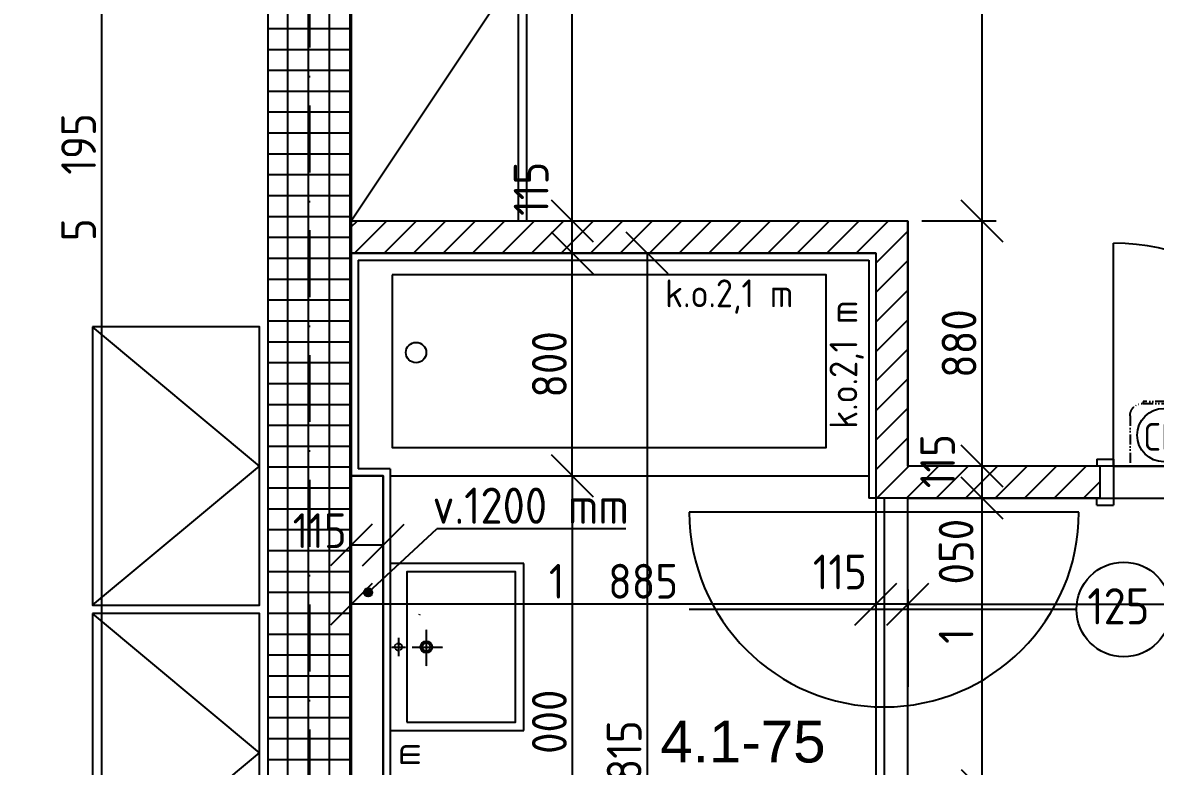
# Model space of a CAD drawing. Extents: x 4511820 to 5180432, y -1526536 to -944957.
# Drawn here: x 4999630 to 5003701, y -1073832 to -1071161 of the extents above; entities that cross this region are included whole.
import ezdxf

# ---------------------------------------------------------------- set-up
doc = ezdxf.new("R2010")
doc.units = 0
doc.header["$MEASUREMENT"] = 0
for name, pattern in [('ACAD_ISO12W100', [22, 12, -3, 0.5, -3, 0.5, -3]), ('BODKOCIARKOVANA_3', [5.6, 3, -1.3, 0, -1.3]), ('DASHED', [0.75, 0.5, -0.25])]:
    doc.linetypes.add(name, pattern=pattern)
doc.layers.get('0').update_dxf_attribs({"linetype": 'CONTINUOUS'})
doc.layers.get('Defpoints').update_dxf_attribs({"color": 61, "linetype": 'CONTINUOUS'})
for name, color, linetype in [('DVERE', 45, 'CONTINUOUS'), ('KÓTY', 4, 'CONTINUOUS'), ('MÚRY', 1, 'CONTINUOUS'), ('OKNÁ', 143, 'CONTINUOUS'), ('osi', 253, 'CONTINUOUS'), ('Plochy', 41, 'CONTINUOUS'), ('POPIS', 7, 'CONTINUOUS'), ('TENKÁ', 7, 'CONTINUOUS'), ('ZARIADENIE', 47, 'CONTINUOUS'), ('ZARIADOVACIE', 144, 'CONTINUOUS'), ('ZZ-chladenie', 133, 'CONTINUOUS'), ('ŠRAFY', 82, 'CONTINUOUS')]:
    doc.layers.add(name, color=color, linetype=linetype)
doc.styles.add('ARIAL', font='arial.ttf')
doc.styles.add('STYLE1', font='isocp.shx')
doc.dimstyles.new('STANDARD-50', dxfattribs={"dimtxt": 125, "dimasz": 150, "dimexe": 10, "dimexo": 200, "dimgap": 20, "dimtad": 1, "dimdsep": 46, "dimlunit": 6, "dimtxsty": 'STYLE1', "dimblk1": 'OBLIQUE', "dimblk2": 'OBLIQUE', "dimsah": 1, "dimcen": 2.5, "dimse1": 1, "dimse2": 1, "dimadec": 0, "dimazin": 0, "dimtfac": 1, "dimtmove": 1, "dimatfit": 3, "dimldrblk": 'OBLIQUE', "dimfxl": 1, "dimtolj": 1, "dimtzin": 0, "dimarcsym": 0})

# ---------------------------------------------------------------- blocks, each defined once
blk = doc.blocks.new('SKRINA')
at = {"layer": 'ZARIADENIE'}
for p, q in [((4449069, -1324645.2), (4448469, -1324145.2)), ((4448469, -1325145.2), (4449069, -1324645.2))]:
    blk.add_line(p, q, dxfattribs=at)
blk.add_lwpolyline([(4448469, -1324145.2), (4448469, -1325145.2), (4449069, -1325145.2), (4449069, -1324145.2)], close=True, dxfattribs=at)
blk = doc.blocks.new('_OBLIQUE')
at = {"color": 0, "linetype": 'ByBlock'}
blk.add_line((-0.5, -0.5), (0.5, 0.5), dxfattribs=at)
blk = doc.blocks.new('*D20712')
at = {"layer": 'Defpoints', "color": 0}
for p in [(5002811, -1072868.2), (5007151, -1072868.2), (5007151, -1073249.5)]:
    blk.add_point(p, dxfattribs=at)
at = {"layer": 'KÓTY', "color": 0, "lineweight": -2}
blk.add_line((5002811, -1073249.5), (5007151, -1073249.5), dxfattribs=at)
at = {"layer": 'KÓTY', "color": 0, "linetype": 'ByBlock', "lineweight": -2, "xscale": 150, "yscale": 150, "zscale": 150, "rotation": 180}
blk.add_blockref('_OBLIQUE', (5002811, -1073249.5), dxfattribs=at)
at = {"layer": 'KÓTY', "color": 0, "linetype": 'ByBlock', "lineweight": -2, "xscale": 150, "yscale": 150, "zscale": 150}
blk.add_blockref('_OBLIQUE', (5007151, -1073249.5), dxfattribs=at)
at = {"layer": 'KÓTY', "color": 0, "insert": (5004981, -1073167), "char_height": 125, "attachment_point": 5, "style": 'STYLE1'}
blk.add_mtext('\\A1;4ﾠ340', dxfattribs=at)
blk = doc.blocks.new('*D20716')
at = {"layer": 'Defpoints', "color": 0}
for p in [(5002696, -1072868.2), (5002811, -1072868.2), (5002696, -1073249.5)]:
    blk.add_point(p, dxfattribs=at)
at = {"layer": 'KÓTY', "color": 0, "lineweight": -2}
blk.add_line((5002811, -1073249.5), (5002696, -1073249.5), dxfattribs=at)
at = {"layer": 'KÓTY', "color": 0, "linetype": 'ByBlock', "lineweight": -2, "xscale": 150, "yscale": 150, "zscale": 150, "rotation": 180}
blk.add_blockref('_OBLIQUE', (5002696, -1073249.5), dxfattribs=at)
at = {"layer": 'KÓTY', "color": 0, "linetype": 'ByBlock', "lineweight": -2, "xscale": 150, "yscale": 150, "zscale": 150}
blk.add_blockref('_OBLIQUE', (5002811, -1073249.5), dxfattribs=at)
at = {"layer": 'KÓTY', "color": 0, "insert": (5002567, -1073133.5), "char_height": 125, "attachment_point": 5, "style": 'STYLE1'}
blk.add_mtext('\\A1;115', dxfattribs=at)
blk = doc.blocks.new('*D20717')
at = {"layer": 'Defpoints', "color": 0}
for p in [(5000811, -1072868.2), (5002696, -1072868.2), (5000811, -1073249.5)]:
    blk.add_point(p, dxfattribs=at)
at = {"layer": 'KÓTY', "color": 0, "lineweight": -2}
blk.add_line((5002696, -1073249.5), (5000811, -1073249.5), dxfattribs=at)
at = {"layer": 'KÓTY', "color": 0, "linetype": 'ByBlock', "lineweight": -2, "xscale": 150, "yscale": 150, "zscale": 150, "rotation": 180}
blk.add_blockref('_OBLIQUE', (5000811, -1073249.5), dxfattribs=at)
at = {"layer": 'KÓTY', "color": 0, "linetype": 'ByBlock', "lineweight": -2, "xscale": 150, "yscale": 150, "zscale": 150}
blk.add_blockref('_OBLIQUE', (5002696, -1073249.5), dxfattribs=at)
at = {"layer": 'KÓTY', "color": 0, "insert": (5001753.5, -1073167), "char_height": 125, "attachment_point": 5, "style": 'STYLE1'}
blk.add_mtext('\\A1;1ﾠ885', dxfattribs=at)
blk = doc.blocks.new('*D20721')
at = {"layer": 'Defpoints', "color": 0}
for p in [(5002811, -1072868.2), (5003078, -1072868.2), (5002811, -1073918.2)]:
    blk.add_point(p, dxfattribs=at)
at = {"layer": 'KÓTY', "color": 0, "lineweight": -2}
blk.add_line((5003078, -1073918.2), (5003078, -1072868.2), dxfattribs=at)
at = {"layer": 'KÓTY', "color": 0, "linetype": 'ByBlock', "lineweight": -2, "xscale": 150, "yscale": 150, "zscale": 150}
for p, rotation in [((5003078, -1072868.2), 90), ((5003078, -1073918.2), 270)]:
    blk.add_blockref('_OBLIQUE', p, dxfattribs=dict(at, rotation=rotation))
at = {"layer": 'KÓTY', "color": 0, "insert": (5002985, -1073167), "char_height": 125, "attachment_point": 5, "rotation": 90, "style": 'STYLE1'}
blk.add_mtext('\\A1;1ﾠ050', dxfattribs=at)
blk = doc.blocks.new('*D20722')
at = {"layer": 'Defpoints', "color": 0}
for p in [(5002811, -1072753.2), (5003078, -1072753.2), (5002811, -1072868.2)]:
    blk.add_point(p, dxfattribs=at)
at = {"layer": 'KÓTY', "color": 0, "lineweight": -2}
blk.add_line((5003078, -1072868.2), (5003078, -1072753.2), dxfattribs=at)
at = {"layer": 'KÓTY', "color": 0, "linetype": 'ByBlock', "lineweight": -2, "xscale": 150, "yscale": 150, "zscale": 150}
for p, rotation in [((5003078, -1072753.2), 90), ((5003078, -1072868.2), 270)]:
    blk.add_blockref('_OBLIQUE', p, dxfattribs=dict(at, rotation=rotation))
at = {"layer": 'KÓTY', "color": 0, "insert": (5002918.5, -1072735.5), "char_height": 125, "attachment_point": 5, "rotation": 90, "style": 'STYLE1'}
blk.add_mtext('\\A1;115', dxfattribs=at)
blk = doc.blocks.new('*D20723')
at = {"layer": 'Defpoints', "color": 0}
for p in [(5002811, -1071873.2), (5003078, -1071873.2), (5002811, -1072753.2)]:
    blk.add_point(p, dxfattribs=at)
at = {"layer": 'KÓTY', "color": 0, "lineweight": -2}
blk.add_line((5003078, -1072753.2), (5003078, -1071873.2), dxfattribs=at)
at = {"layer": 'KÓTY', "color": 0, "linetype": 'ByBlock', "lineweight": -2, "xscale": 150, "yscale": 150, "zscale": 150}
for p, rotation in [((5003078, -1071873.2), 90), ((5003078, -1072753.2), 270)]:
    blk.add_blockref('_OBLIQUE', p, dxfattribs=dict(at, rotation=rotation))
at = {"layer": 'KÓTY', "color": 0, "insert": (5002995.5, -1072313.2), "char_height": 125, "attachment_point": 5, "rotation": 90, "style": 'STYLE1'}
blk.add_mtext('\\A1;880', dxfattribs=at)
blk = doc.blocks.new('*D20724')
at = {"layer": 'Defpoints', "color": 0}
for p in [(5003071, -1069118.2), (5003078, -1069118.2), (5002811, -1071873.2)]:
    blk.add_point(p, dxfattribs=at)
at = {"layer": 'KÓTY', "color": 0, "lineweight": -2}
blk.add_line((5003078, -1071873.2), (5003078, -1069118.2), dxfattribs=at)
at = {"layer": 'KÓTY', "color": 0, "linetype": 'ByBlock', "lineweight": -2, "xscale": 150, "yscale": 150, "zscale": 150}
for p, rotation in [((5003078, -1069118.2), 90), ((5003078, -1071873.2), 270)]:
    blk.add_blockref('_OBLIQUE', p, dxfattribs=dict(at, rotation=rotation))
at = {"layer": 'KÓTY', "color": 0, "insert": (5002986.5, -1070383.5), "char_height": 125, "attachment_point": 5, "rotation": 90, "style": 'STYLE1'}
blk.add_mtext('\\A1;2ﾠ755', dxfattribs=at)
blk = doc.blocks.new('*D20731')
at = {"layer": 'Defpoints', "color": 0}
for p in [(5002811, -1070841), (5000811, -1071873.2), (5002811, -1071873.2)]:
    blk.add_point(p, dxfattribs=at)
at = {"layer": 'KÓTY', "color": 0, "lineweight": -2}
blk.add_line((5000811, -1070841), (5002811, -1070841), dxfattribs=at)
at = {"layer": 'KÓTY', "color": 0, "linetype": 'ByBlock', "lineweight": -2, "xscale": 150, "yscale": 150, "zscale": 150, "rotation": 180}
blk.add_blockref('_OBLIQUE', (5000811, -1070841), dxfattribs=at)
at = {"layer": 'KÓTY', "color": 0, "linetype": 'ByBlock', "lineweight": -2, "xscale": 150, "yscale": 150, "zscale": 150}
blk.add_blockref('_OBLIQUE', (5002811, -1070841), dxfattribs=at)
at = {"layer": 'KÓTY', "color": 0, "insert": (5001811, -1070758.5), "char_height": 125, "attachment_point": 5, "style": 'STYLE1'}
blk.add_mtext('\\A1;2ﾠ000', dxfattribs=at)
blk = doc.blocks.new('*D20732')
at = {"layer": 'Defpoints', "color": 0}
for p in [(5007151, -1070841), (5002811, -1071873.2), (5007151, -1071859)]:
    blk.add_point(p, dxfattribs=at)
at = {"layer": 'KÓTY', "color": 0, "lineweight": -2}
blk.add_line((5002811, -1070841), (5007151, -1070841), dxfattribs=at)
at = {"layer": 'KÓTY', "color": 0, "linetype": 'ByBlock', "lineweight": -2, "xscale": 150, "yscale": 150, "zscale": 150, "rotation": 180}
blk.add_blockref('_OBLIQUE', (5002811, -1070841), dxfattribs=at)
at = {"layer": 'KÓTY', "color": 0, "linetype": 'ByBlock', "lineweight": -2, "xscale": 150, "yscale": 150, "zscale": 150}
blk.add_blockref('_OBLIQUE', (5007151, -1070841), dxfattribs=at)
at = {"layer": 'KÓTY', "color": 0, "insert": (5004981, -1070758.5), "char_height": 125, "attachment_point": 5, "style": 'STYLE1'}
blk.add_mtext('\\A1;4ﾠ340', dxfattribs=at)
blk = doc.blocks.new('*D20735')
at = {"layer": 'Defpoints', "color": 0}
for p in [(5001605.5, -1071873.2), (5001605.5, -1071873.2), (5001605.5, -1071988.2)]:
    blk.add_point(p, dxfattribs=at)
at = {"layer": 'KÓTY', "color": 0, "lineweight": -2}
blk.add_line((5001605.5, -1071988.2), (5001605.5, -1071873.2), dxfattribs=at)
at = {"layer": 'KÓTY', "color": 0, "linetype": 'ByBlock', "lineweight": -2, "xscale": 150, "yscale": 150, "zscale": 150}
for p, rotation in [((5001605.5, -1071873.2), 90), ((5001605.5, -1071988.2), 270)]:
    blk.add_blockref('_OBLIQUE', p, dxfattribs=dict(at, rotation=rotation))
at = {"layer": 'KÓTY', "color": 0, "insert": (5001457.5, -1071757.5), "char_height": 125, "attachment_point": 5, "rotation": 90, "style": 'STYLE1'}
blk.add_mtext('\\A1;115', dxfattribs=at)
blk = doc.blocks.new('*D20736')
at = {"layer": 'Defpoints', "color": 0}
for p in [(5000811, -1069118.2), (5001605.5, -1069118.2), (5000811, -1071873.2)]:
    blk.add_point(p, dxfattribs=at)
at = {"layer": 'KÓTY', "color": 0, "lineweight": -2}
blk.add_line((5001605.5, -1071873.2), (5001605.5, -1069118.2), dxfattribs=at)
at = {"layer": 'KÓTY', "color": 0, "linetype": 'ByBlock', "lineweight": -2, "xscale": 150, "yscale": 150, "zscale": 150}
for p, rotation in [((5001605.5, -1069118.2), 90), ((5001605.5, -1071873.2), 270)]:
    blk.add_blockref('_OBLIQUE', p, dxfattribs=dict(at, rotation=rotation))
at = {"layer": 'KÓTY', "color": 0, "insert": (5001523, -1070495.7), "char_height": 125, "attachment_point": 5, "rotation": 90, "style": 'STYLE1'}
blk.add_mtext('\\A1;2ﾠ755', dxfattribs=at)
blk = doc.blocks.new('*D20737')
at = {"layer": 'Defpoints', "color": 0}
for p in [(5002696, -1071988.2), (5001874.5, -1075803.2), (5002696, -1075803.2)]:
    blk.add_point(p, dxfattribs=at)
at = {"layer": 'KÓTY', "color": 0, "lineweight": -2}
blk.add_line((5001874.5, -1071988.2), (5001874.5, -1075803.2), dxfattribs=at)
at = {"layer": 'KÓTY', "color": 0, "linetype": 'ByBlock', "lineweight": -2, "xscale": 150, "yscale": 150, "zscale": 150}
for p, rotation in [((5001874.5, -1071988.2), 90), ((5001874.5, -1075803.2), 270)]:
    blk.add_blockref('_OBLIQUE', p, dxfattribs=dict(at, rotation=rotation))
at = {"layer": 'KÓTY', "color": 0, "insert": (5001792, -1073895.7), "char_height": 125, "attachment_point": 5, "rotation": 90, "style": 'STYLE1'}
blk.add_mtext('\\A1;3ﾠ815', dxfattribs=at)
blk = doc.blocks.new('*D20742')
at = {"layer": 'Defpoints', "color": 0}
for p in [(5000811, -1073036.7), (5000811, -1073340.4), (5000926, -1073340.4)]:
    blk.add_point(p, dxfattribs=at)
at = {"layer": 'KÓTY', "color": 0, "lineweight": -2}
blk.add_line((5000926, -1073036.7), (5000811, -1073036.7), dxfattribs=at)
at = {"layer": 'KÓTY', "color": 0, "linetype": 'ByBlock', "lineweight": -2, "xscale": 150, "yscale": 150, "zscale": 150, "rotation": 180}
blk.add_blockref('_OBLIQUE', (5000811, -1073036.7), dxfattribs=at)
at = {"layer": 'KÓTY', "color": 0, "linetype": 'ByBlock', "lineweight": -2, "xscale": 150, "yscale": 150, "zscale": 150}
blk.add_blockref('_OBLIQUE', (5000926, -1073036.7), dxfattribs=at)
at = {"layer": 'KÓTY', "color": 0, "insert": (5000697.5, -1072985.2), "char_height": 125, "attachment_point": 5, "style": 'STYLE1'}
blk.add_mtext('\\A1;115', dxfattribs=at)
blk = doc.blocks.new('*D20743')
at = {"layer": 'Defpoints', "color": 0}
for p in [(5000811, -1072788.2), (5000811, -1074788.2), (5001605.5, -1074788.2)]:
    blk.add_point(p, dxfattribs=at)
at = {"layer": 'KÓTY', "color": 0, "lineweight": -2}
blk.add_line((5001605.5, -1072788.2), (5001605.5, -1074788.2), dxfattribs=at)
at = {"layer": 'KÓTY', "color": 0, "linetype": 'ByBlock', "lineweight": -2, "xscale": 150, "yscale": 150, "zscale": 150}
for p, rotation in [((5001605.5, -1072788.2), 90), ((5001605.5, -1074788.2), 270)]:
    blk.add_blockref('_OBLIQUE', p, dxfattribs=dict(at, rotation=rotation))
at = {"layer": 'KÓTY', "color": 0, "insert": (5001523, -1073788.2), "char_height": 125, "attachment_point": 5, "rotation": 90, "style": 'STYLE1'}
blk.add_mtext('\\A1;2ﾠ000', dxfattribs=at)
blk = doc.blocks.new('*D20744')
at = {"layer": 'Defpoints', "color": 0}
for p in [(5000811, -1071988.2), (5001605.5, -1071988.2), (5000811, -1072788.2)]:
    blk.add_point(p, dxfattribs=at)
at = {"layer": 'KÓTY', "color": 0, "lineweight": -2}
blk.add_line((5001605.5, -1072788.2), (5001605.5, -1071988.2), dxfattribs=at)
at = {"layer": 'KÓTY', "color": 0, "linetype": 'ByBlock', "lineweight": -2, "xscale": 150, "yscale": 150, "zscale": 150}
for p, rotation in [((5001605.5, -1071988.2), 90), ((5001605.5, -1072788.2), 270)]:
    blk.add_blockref('_OBLIQUE', p, dxfattribs=dict(at, rotation=rotation))
at = {"layer": 'KÓTY', "color": 0, "insert": (5001523, -1072388.2), "char_height": 125, "attachment_point": 5, "rotation": 90, "style": 'STYLE1'}
blk.add_mtext('\\A1;800', dxfattribs=at)
blk = doc.blocks.new('*D20767')
at = {"layer": 'Defpoints', "color": 0}
for p in [(5000511, -1069118.2), (4999913.5, -1074313.2), (5000511, -1074313.2)]:
    blk.add_point(p, dxfattribs=at)
at = {"layer": 'KÓTY', "color": 0, "lineweight": -2}
blk.add_line((4999913.5, -1069118.2), (4999913.5, -1074313.2), dxfattribs=at)
at = {"layer": 'KÓTY', "color": 0, "linetype": 'ByBlock', "lineweight": -2, "xscale": 150, "yscale": 150, "zscale": 150}
for p, rotation in [((4999913.5, -1069118.2), 90), ((4999913.5, -1074313.2), 270)]:
    blk.add_blockref('_OBLIQUE', p, dxfattribs=dict(at, rotation=rotation))
at = {"layer": 'KÓTY', "color": 0, "insert": (4999831, -1071715.7), "char_height": 125, "attachment_point": 5, "rotation": 90, "style": 'STYLE1'}
blk.add_mtext('\\A1;5ﾠ195', dxfattribs=at)
blk = doc.blocks.new('chlad2')
at = {"layer": 'ZZ-chladenie', "linetype": 'ACAD_ISO12W100', "ltscale": 3}
for p, q in [((5102412.5, -1105747.3), (5102592.5, -1105747.3)), ((5102412.5, -1106448.4), (5102592.5, -1106448.4))]:
    blk.add_line(p, q, dxfattribs=at)
blk.add_lwpolyline([(5102367.5, -1106402), (5102360.8, -1106402), (5102360.8, -1105794.8), (5102367.5, -1105794.8)], close=True, dxfattribs=at)
for centre, start, end in [((5102412.5, -1105792.3), 90, 180), ((5102412.5, -1106403.4), 180, 270)]:
    blk.add_arc(centre, 45, start, end, dxfattribs=at)

msp = doc.modelspace()

# ---------------------------------------------------------------- hatches: boundary and pattern name
at = {"layer": 'KÓTY'}
h = msp.add_hatch(color=256, dxfattribs=at)
h.dxf.hatch_style = 1
h.paths.add_polyline_path([(5000871.5, -1073222.035, -0.65381715), (5000860.478, -1073196.861, -1.52947961)])
at = {"layer": 'ŠRAFY', "ltscale": 0.25}
h = msp.add_hatch(dxfattribs=at)
h.set_pattern_fill('ANSI37', color=256, scale=600, angle=45)
h.set_pattern_definition([(90, (-3429042.49, 739093.5), (-75, 1e-14), []), (180, (-3429042.49, 739093.5), (-1e-14, -75), [])])
h.paths.add_polyline_path([(5000511, -1074313.172), (5000511, -1074428.172), (5000511, -1080868.172), (5000811, -1080868.172), (5000811, -1075918.172), (5000811, -1075803.172), (5000811, -1074903.172), (5000811, -1074788.172), (5000811, -1071988.172), (5000811, -1071873.172), (5000811, -1069118.172), (5000511, -1069118.172)])
h.paths.add_polyline_path([(5000578.75, -1072860.191), (5000816.25, -1072860.191), (5000816.25, -1073110.191), (5000578.75, -1073110.191)], flags=9)
h.paths.add_polyline_path([(5000517.201, -1079922.98), (5000804.799, -1079922.98), (5000804.799, -1080172.98), (5000517.201, -1080172.98)], flags=24)
h.paths.add_polyline_path([(5000517.201, -1070255.48), (5000804.799, -1070255.48), (5000804.799, -1070505.48), (5000517.201, -1070505.48)], flags=24)
h = msp.add_hatch(dxfattribs=at)
h.set_pattern_fill('ANSI31', color=256, scale=600, style=0)
h.set_pattern_definition([(45, (515270.5, 400718.02), (-53.0330086, 53.0330086), [])])
h.paths.add_polyline_path([(5002696, -1071988.172), (5002696, -1072868.172), (5002726, -1072868.172), (5002811, -1072868.172), (5003491, -1072868.172), (5003501, -1072868.172), (5003501, -1072753.172), (5003491, -1072753.172), (5002811, -1072753.172), (5002811, -1071873.172), (5000811, -1071873.172), (5000811, -1071988.172)])
h.paths.add_polyline_path([(5002793.5, -1072854.25), (5002793.5, -1072616.75), (5003043.5, -1072616.75), (5003043.5, -1072854.25)], flags=24)

# ---------------------------------------------------------------- linework, layer by layer
at = {"layer": 'DVERE', "ltscale": 0.25}
for p, q in [((5003551, -1072753.172), (5003551, -1071953.172)), ((5003491, -1072728.172), (5003551, -1072728.172)), ((5003491, -1072728.172), (5003491, -1072753.172)), ((5003551, -1072728.172), (5003551, -1072893.172)), ((5003551, -1072753.172), (5004351, -1072753.172)), ((5003491, -1072893.172), (5003491, -1072868.172)), ((5003551, -1072868.172), (5004351, -1072868.172)), ((5003491, -1072893.172), (5003551, -1072893.172))]:
    msp.add_line(p, q, dxfattribs=at)
msp.add_arc((5003551, -1072753.172), 800, 0, 90, dxfattribs=at)
at = {"layer": 'KÓTY'}
for p, q in [((5003128.5, -1071873.172), (5002861.5, -1071873.172)), ((5000871.5, -1073207.035), (5001118.5, -1072979.035)), ((5001798, -1072979.035), (5001118.5, -1072979.035))]:
    msp.add_line(p, q, dxfattribs=at)
at = {"layer": 'KÓTY', "ltscale": 0.25}
for p, q in [((5002696, -1073196.097), (5002696, -1073546.097)), ((5002811, -1073196.097), (5002811, -1073546.097))]:
    msp.add_line(p, q, dxfattribs=at)
at = {"layer": 'KÓTY'}
msp.add_circle((5000871.5, -1073207.035), 15, dxfattribs=at)
at = {"layer": 'MÚRY'}
for p, q in [((5000511, -1069118.172), (5000511, -1074313.172)), ((5000811, -1069118.172), (5000811, -1071873.172)), ((5002811, -1071873.172), (5002811, -1072753.172)), ((5000811, -1071988.172), (5000811, -1074788.172)), ((5002696, -1071988.172), (5002696, -1072868.172)), ((5003501, -1072753.172), (5002811, -1072753.172)), ((5003501, -1072868.172), (5002696, -1072868.172))]:
    msp.add_line(p, q, dxfattribs=at)
at = {"layer": 'MÚRY', "ltscale": 0.25}
for p, q in [((5002811, -1071873.172), (5000811, -1071873.172)), ((5002696, -1071988.172), (5000811, -1071988.172)), ((5003501, -1072753.172), (5003501, -1072868.172))]:
    msp.add_line(p, q, dxfattribs=at)
at = {"layer": 'OKNÁ', "ltscale": 0.25}
for p, q in [((5002726, -1072868.172), (5002726, -1073918.172)), ((5003426, -1072918.172), (5002026, -1072918.172)), ((5003417.5, -1073268.172), (5002026, -1073268.172))]:
    msp.add_line(p, q, dxfattribs=at)
msp.add_circle((5003587.5, -1073268.172), 170, dxfattribs=at)
msp.add_arc((5002726, -1072918.172), 700, 180, 0, dxfattribs=at)
at = {"layer": 'osi', "linetype": 'BODKOCIARKOVANA_3', "ltscale": 80}
msp.add_line((5000661, -1047260.98), (5000661, -1084778.172), dxfattribs=at)
at = {"layer": 'Plochy'}
for points in [[(4997556, -1069118.172), (5000511, -1069118.172), (5000511, -1074313.172), (4997401, -1074313.172), (4997401, -1073233.172), (4997556, -1073233.172)], [(5000811, -1069118.172), (5007151, -1069118.172), (5007151, -1072753.172), (5002811, -1072753.172), (5002811, -1071873.172), (5000811, -1071873.172)], [(5001326, -1075803.172), (5001326, -1074788.172), (5000926, -1074788.172), (5000926, -1072788.172), (5000811, -1072788.172), (5000811, -1071988.172), (5002696, -1071988.172), (5002696, -1075803.172)], [(5002811, -1074618.172), (5002811, -1072868.172), (5014041, -1072868.172), (5014041, -1074618.172)]]:
    msp.add_lwpolyline(points, close=True, dxfattribs=at)
at = {"layer": 'TENKÁ'}
for p, q in [((5000811, -1071873.172), (5000811, -1071988.172)), ((5000811, -1072788.172), (5000926, -1072788.172)), ((5000926, -1072788.172), (5000926, -1074788.172)), ((5000951, -1072788.172), (5002671, -1072788.172)), ((5002696, -1072868.172), (5002671, -1072868.172))]:
    msp.add_line(p, q, dxfattribs=at)
at = {"layer": 'TENKÁ', "ltscale": 0.25}
for p, q in [((5000836, -1072013.172), (5002671, -1072013.172)), ((5000836, -1072013.172), (5000836, -1072763.172)), ((5002671, -1072013.172), (5002671, -1072868.172)), ((5000951, -1072763.172), (5000836, -1072763.172)), ((5000951, -1072763.172), (5000951, -1074763.172))]:
    msp.add_line(p, q, dxfattribs=at)
at = {"layer": 'ZARIADENIE'}
for p, q in [((5001411, -1069118.172), (5001411, -1071873.172)), ((5001441, -1069118.172), (5001441, -1071873.172)), ((5001411, -1070973.172), (5000811, -1071873.172))]:
    msp.add_line(p, q, dxfattribs=at)
at = {"layer": 'ZARIADOVACIE', "ltscale": 0.25}
for p, q in [((5001431, -1073103.172), (5000951, -1073103.172)), ((5001431, -1073703.172), (5001431, -1073103.172)), ((5000951, -1073703.172), (5001431, -1073703.172))]:
    msp.add_line(p, q, dxfattribs=at)
at = {"layer": 'ZARIADOVACIE', "linetype": 'Continuous'}
msp.add_line((5001055.88, -1073285.355), (5001055.316, -1073288.172), dxfattribs=at)
at = {"layer": 'ZARIADOVACIE', "linetype": 'DASHED'}
for p, q in [((5001080.771, -1073340.183), (5001080.771, -1073471.637)), ((5000955.701, -1073403.172), (5001007.735, -1073403.172)), ((5000980.348, -1073370.308), (5000980.348, -1073436.035)), ((5001030.107, -1073403.172), (5001139.652, -1073403.172))]:
    msp.add_line(p, q, dxfattribs=at)
at = {"layer": 'ZARIADOVACIE', "ltscale": 0.25}
for points in [[(5000958.472, -1072066.245), (5000958.472, -1072686.245), (5002518.472, -1072686.245), (5002518.472, -1072066.245)], [(5001011, -1073673.172), (5001401, -1073673.172), (5001401, -1073133.172), (5001011, -1073133.172)], [(5001011, -1073673.172), (5001401, -1073673.172), (5001401, -1073133.172), (5001011, -1073133.172)]]:
    msp.add_lwpolyline(points, close=True, dxfattribs=at)
msp.add_circle((5001043.886, -1072345.608), 36.624, dxfattribs=at)
at = {"layer": 'ZARIADOVACIE', "linetype": 'DASHED'}
msp.add_circle((5000980.348, -1073402.858), 12.931, dxfattribs=at)
at = {"layer": 'ZARIADOVACIE', "linetype": 'Continuous'}
for centre, radius in [((5001081.038, -1073402.899), 20.877), ((5001080.771, -1073403.172), 14.781)]:
    msp.add_circle(centre, radius, dxfattribs=at)
at = {"layer": 'ZZ-chladenie'}
msp.add_circle((5003731.891, -1072642.053), 96, dxfattribs=at)

# ---------------------------------------------------------------- block references
at = {"layer": 'ZARIADENIE', "color": 2}
for p in [(551412, 251892.02), (551412, 250862.02)]:
    msp.add_blockref('SKRINA', p, dxfattribs=at)
at = {"layer": 'ZZ-chladenie', "xscale": -1, "rotation": 89.99999999999993}
msp.add_blockref('chlad2', (3897862.854, 4029839.328), dxfattribs=at)

# ---------------------------------------------------------------- texts
at = {"layer": 'DVERE', "ltscale": 0.25, "style": 'STYLE1'}
msp.add_text('125', height=130, dxfattribs=at).set_placement((5003456.47, -1073321.672))
at = {"layer": 'POPIS', "lineweight": 40, "ltscale": 0.25, "style": 'ARIAL'}
msp.add_text('4.1-75', height=150, dxfattribs=at).set_placement((5001921.769, -1073817.751))
at = {"layer": 'TENKÁ', "linetype": 'Continuous', "style": 'STYLE1'}
for s, height, p in [('k.o.2,1 m', 100, (5001939.089, -1072182.805)), ('v.1200 mm', 130, (5001102.755, -1072960.452))]:
    msp.add_text(s, height=height, dxfattribs=at).set_placement(p)
for s, p in [('k.o.2,1 m', (5002629.962, -1072619.201)), ('k.o.1,2 m', (5001058.253, -1074207.966))]:
    msp.add_text(s, height=100, rotation=90, dxfattribs=at).set_placement(p)
at = {"layer": 'ZZ-chladenie', "style": 'STYLE1'}
msp.add_text('CH', height=100, dxfattribs=at).set_placement((5003657.263, -1072698.252))

# ---------------------------------------------------------------- dimensions: what is measured, and where the dimension line sits
at = {"layer": 'KÓTY'}
for base, p1, p2, picture, middle in [((4999913.5, -1074313.172), (5000511, -1069118.172), (5000511, -1074313.172), '*D20767', (4999830.957, -1071715.672)), ((5001605.5, -1069118.172), (5000811, -1071873.172), (5000811, -1069118.172), '*D20736', (5001522.957, -1070495.672)), ((5003078, -1071873.172), (5002811, -1072753.172), (5002811, -1071873.172), '*D20723', (5002995.5, -1072313.172)), ((5001605.5, -1071988.172), (5000811, -1072788.172), (5000811, -1071988.172), '*D20744', (5001523, -1072388.172)), ((5001874.5, -1075803.172), (5002696, -1071988.172), (5002696, -1075803.172), '*D20737', (5001791.957, -1073895.672)), ((5001605.5, -1074788.172), (5000811, -1072788.172), (5000811, -1074788.172), '*D20743', (5001522.957, -1073788.172))]:
    dim = msp.add_linear_dim(base=base, p1=p1, p2=p2, angle=90, dimstyle='STANDARD-50', dxfattribs=at)
    dim.commit()
    dim.dimension.update_dxf_attribs({"geometry": picture, "text_midpoint": middle})
for base, p1, p2, picture, middle in [((5003078, -1069118.172), (5002811, -1071873.172), (5003071, -1069118.172), '*D20724', (5003069, -1070383.5)), ((5001605.5, -1071873.172), (5001605.5, -1071988.172), (5001605.5, -1071873.172), '*D20735', (5001540, -1071757.5)), ((5003078, -1072753.172), (5002811, -1072868.172), (5002811, -1072753.172), '*D20722', (5003001, -1072735.5)), ((5003078, -1072868.172), (5002811, -1073918.172), (5002811, -1072868.172), '*D20721', (5003067.5, -1073167))]:
    dim = msp.add_linear_dim(base=base, p1=p1, p2=p2, angle=90, dimstyle='STANDARD-50', dxfattribs=at)
    dim.commit()
    dim.dimension.update_dxf_attribs({"geometry": picture, "text_midpoint": middle, "dimtype": 160})
for base, p1, p2, picture, middle in [((5002811, -1070841), (5000811, -1071873.172), (5002811, -1071873.172), '*D20731', (5001811, -1070758.457)), ((5007151, -1070841), (5002811, -1071873.172), (5007151, -1071859), '*D20732', (5004981, -1070758.457)), ((5000811, -1073249.5), (5002696, -1072868.172), (5000811, -1072868.172), '*D20717', (5001753.5, -1073166.957)), ((5007151, -1073249.5), (5002811, -1072868.172), (5007151, -1072868.172), '*D20712', (5004981, -1073166.957))]:
    dim = msp.add_linear_dim(base=base, p1=p1, p2=p2, dimstyle='STANDARD-50', dxfattribs=at)
    dim.commit()
    dim.dimension.update_dxf_attribs({"geometry": picture, "text_midpoint": middle})
for base, p1, p2, picture, middle in [((5002696, -1073249.5), (5002811, -1072868.172), (5002696, -1072868.172), '*D20716', (5002567, -1073216)), ((5000811, -1073036.691), (5000926, -1073340.363), (5000811, -1073340.363), '*D20742', (5000697.5, -1073067.691))]:
    dim = msp.add_linear_dim(base=base, p1=p1, p2=p2, dimstyle='STANDARD-50', dxfattribs=at)
    dim.commit()
    dim.dimension.update_dxf_attribs({"geometry": picture, "text_midpoint": middle, "dimtype": 160})

doc.saveas('drawing.dxf')
